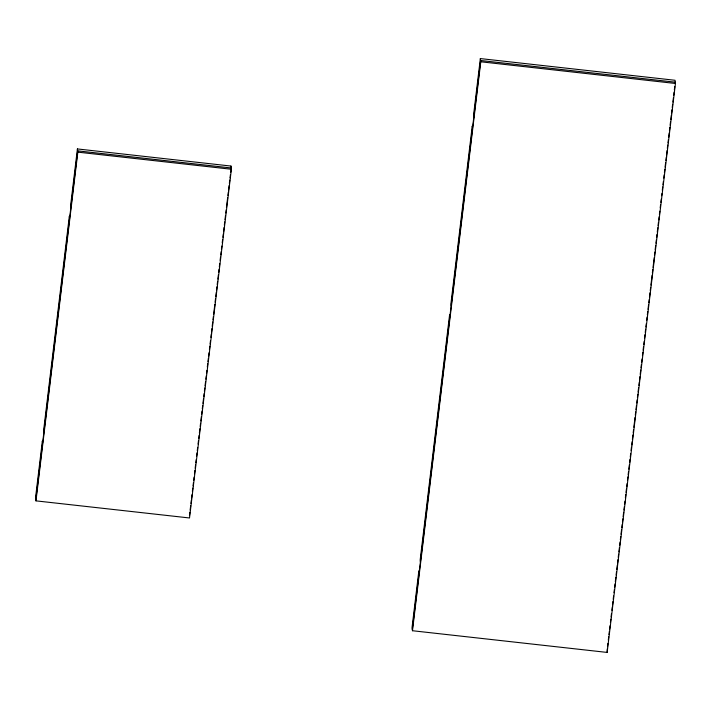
<?xml version="1.0" encoding="UTF-8"?>
<svg xmlns="http://www.w3.org/2000/svg" width="711" height="711" viewBox="0 0 711 711"><rect width="100%" height="100%" fill="white"/><g stroke="black" fill="none" stroke-linecap="round" stroke-linejoin="round"><path stroke-width="1.07" d="M42.607 442.953L42.349 441.033L35.55 497.656L35.977 500.864L189.517 517.972L231.386 169.254L230.951 166.054L77.41 148.937L70.611 205.568L70.869 207.488M35.808 499.575L77.668 150.865L231.208 167.974L230.684 172.373M35.977 500.864L77.837 152.145L77.41 148.937M230.693 168.249L230.951 166.054M189.482 515.591L189.881 512.284M190.139 510.089L190.672 505.69M190.93 503.486L191.33 500.188M191.597 497.984L191.988 494.687M192.388 491.39L192.779 488.084M193.045 485.889L193.445 482.591M193.703 480.387L194.103 477.09M194.503 473.784L194.894 470.486M195.161 468.282L195.561 464.985M195.818 462.79L196.218 459.484M196.609 456.186L197.009 452.889M197.276 450.685L197.667 447.388M198.067 444.082L198.458 440.784M198.725 438.589L199.124 435.283M199.382 433.088L199.915 428.689M200.182 426.484L200.573 423.187M200.84 420.983L201.364 416.584M201.631 414.389L202.031 411.082M202.288 408.887L202.688 405.581M202.955 403.386L203.479 398.987M203.746 396.782L204.137 393.485M204.404 391.281L204.804 387.984M205.061 385.78L205.595 381.38M205.852 379.185L206.252 375.879M206.519 373.684L206.91 370.387M207.31 367.08L207.71 363.783M207.968 361.579L208.367 358.282M208.634 356.078L209.025 352.78M209.425 349.483L209.816 346.186M210.083 343.982L210.483 340.685M210.874 337.378L211.274 334.081M211.531 331.877L211.931 328.58M212.198 326.385L212.722 321.976M212.989 319.781L213.38 316.484M213.647 314.28L214.838 304.379M215.104 302.184L215.495 298.878M215.762 296.683L216.286 292.283M216.553 290.079L216.953 286.782M217.211 284.578L217.61 281.28M217.877 279.076L218.401 274.677M218.668 272.482L219.059 269.176M219.326 266.981L219.726 263.674M220.117 260.377L220.517 257.08M220.783 254.876L221.174 251.578M221.441 249.374L221.832 246.077M222.232 242.78L222.632 239.474M222.89 237.278L223.29 233.981M223.556 231.777L224.081 227.378M224.347 225.174L224.738 221.876M225.005 219.672L225.529 215.273M225.796 213.078L226.196 209.772M226.454 207.576L227.644 197.676M227.911 195.472L228.302 192.174M228.569 189.979L229.102 185.571M229.36 183.376L229.76 180.079M230.026 177.874L230.417 174.577M419.108 572.817L418.85 570.897L412.051 627.52L412.478 630.728L607.15 652.422L675.45 83.48L675.023 80.272L480.352 58.578L473.553 115.2L473.81 117.128M412.309 629.448L480.609 60.506L675.281 82.192M412.478 630.728L480.778 61.786L480.352 58.578M607.247 648.93L607.15 652.422M607.505 646.726L607.905 643.419M608.305 640.113L608.696 636.807M608.963 634.603L609.363 631.288M609.629 629.084L610.02 625.778M610.42 622.472L610.82 619.165M611.078 616.961L611.478 613.646M611.878 610.34L612.278 607.034M612.535 604.83L612.935 601.524M613.202 599.32L613.593 596.005M613.993 592.698L614.393 589.392M614.66 587.188L615.051 583.882M615.317 581.678L615.85 577.261M616.108 575.057L616.508 571.751M616.775 569.547L617.299 565.138M617.566 562.934L617.966 559.619M618.232 557.415L618.623 554.109M618.89 551.905L619.423 547.497M619.69 545.293L620.081 541.978M620.348 539.773L620.747 536.467M621.005 534.263L621.538 529.855M621.805 527.651L622.205 524.336M622.463 522.132L622.863 518.826M623.129 516.621L623.654 512.213M623.92 510.009L624.32 506.694M624.587 504.49L624.978 501.184M625.378 497.878L625.778 494.572M626.035 492.368L626.435 489.052M626.702 486.848L627.102 483.542M627.493 480.236L627.893 476.93M628.16 474.726L628.551 471.411M628.817 469.207L629.351 464.798M629.617 462.594L630.008 459.288M630.275 457.084L630.675 453.769M631.066 450.463L631.466 447.157M631.732 444.953L632.132 441.647M632.39 439.442L632.923 435.025M633.19 432.821L633.581 429.515M633.848 427.311L635.039 417.384M635.305 415.18L635.705 411.873M635.963 409.669L636.496 405.261M636.763 403.057L637.154 399.742M637.42 397.538L637.82 394.232M638.087 392.028L638.611 387.619M638.878 385.415L639.278 382.1M639.545 379.896L639.936 376.59M640.202 374.386L640.735 369.978M640.993 367.774L641.393 364.459M641.66 362.255L642.06 358.948M642.451 355.642L642.851 352.336M643.117 350.132L643.508 346.817M643.775 344.613L644.175 341.307M644.566 338.001L644.966 334.694M645.233 332.49L645.632 329.175M645.89 326.971L646.29 323.665M646.69 320.359L647.081 317.053M647.348 314.849L647.748 311.534M648.014 309.329L648.539 304.921M648.805 302.717L649.205 299.411M649.472 297.207L649.996 292.79M650.263 290.586L650.663 287.28M650.921 285.075L652.111 275.148M652.378 272.944L652.778 269.638M653.045 267.434L654.236 257.506M654.493 255.302L654.893 251.996M655.16 249.792L655.693 245.384M655.951 243.171L656.351 239.865M656.617 237.661L657.008 234.354M657.275 232.15L657.808 227.742M658.075 225.529L658.466 222.223M658.733 220.019L659.133 216.713M659.399 214.509L659.79 211.203M660.19 207.888L660.59 204.581M660.848 202.377L661.248 199.071M661.648 195.765L661.914 193.561M662.305 190.246L662.705 186.94M662.972 184.736L663.363 181.429M663.763 178.123L664.163 174.817M664.421 172.604L664.821 169.298M665.087 167.094L665.62 162.686M665.878 160.482L666.278 157.175M666.545 154.962L667.069 150.554M667.336 148.35L667.736 145.044M668.002 142.84L668.393 139.534M668.66 137.33L669.193 132.913M669.451 130.708L669.851 127.402M670.118 125.198L670.517 121.892M670.775 119.688L671.308 115.271M671.575 113.067L671.966 109.761M672.233 107.557L672.633 104.25M672.899 102.046L673.424 97.629M673.69 95.425L674.09 92.119M674.348 89.915L674.748 86.609M480.778 61.786L675.45 83.48M77.837 152.145L231.386 169.254M472.513 127.909L472.255 125.989L450.898 303.952L451.156 305.872M449.859 316.662L449.601 314.742L420.148 560.108L420.397 562.037M69.58 218.277L69.323 216.348L43.647 430.244L43.895 432.172"/></g></svg>
